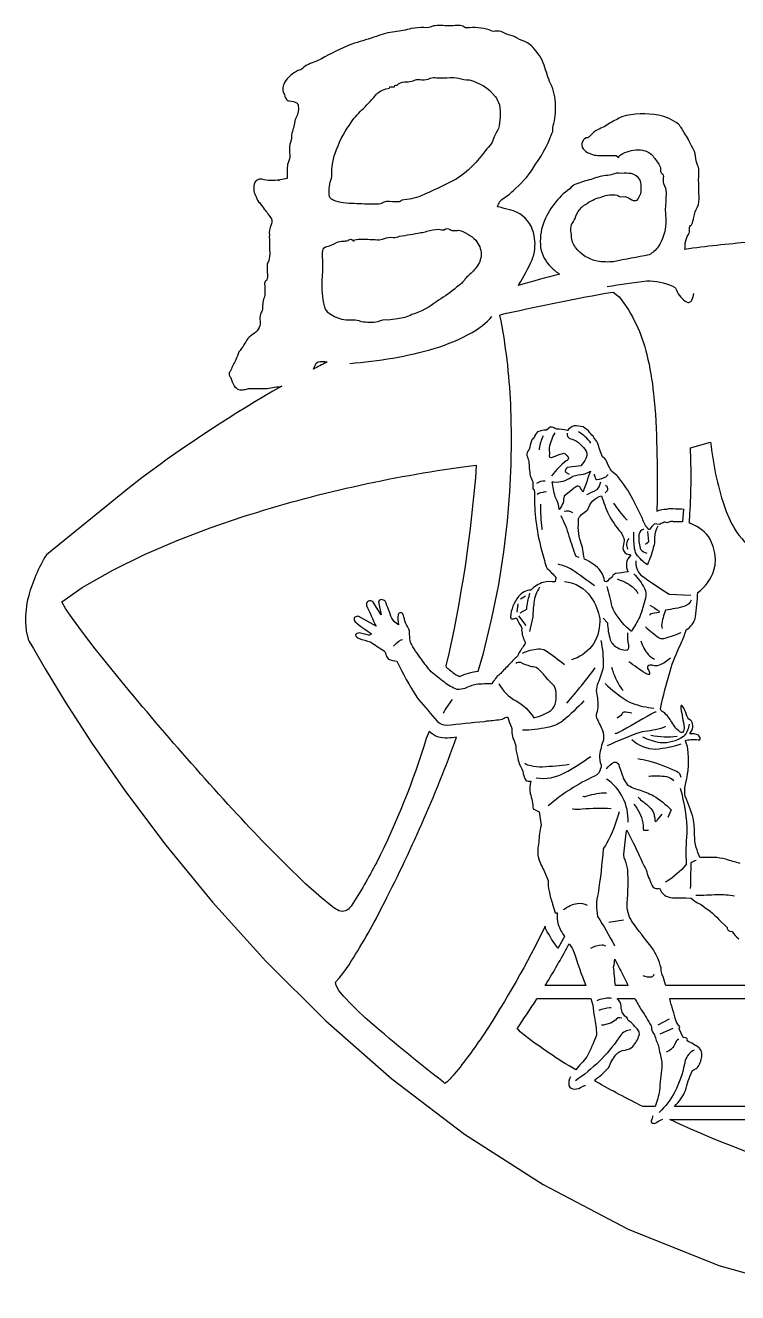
# Model space of a CAD drawing. Extents: x 0.5 to 38.1, y 1.1 to 53.1.
# Drawn here: x 1.63 to 15.34, y 1.64 to 26.01 of the extents above; entities that cross this region are included whole.
import ezdxf

# ---------------------------------------------------------------- set-up
doc = ezdxf.new("R2010")
doc.units = 0
doc.linetypes.add('0', pattern=[0])
doc.layers.add('1', color=7, linetype='0')

msp = doc.modelspace()

# ---------------------------------------------------------------- linework, layer by layer
at = {"layer": '1'}
for p, q in [((11.108459, 14.891098), (11.089066, 14.726257)), ((11.253914, 15.03656), (11.156952, 14.978363)), ((11.118156, 14.658386), (11.263603, 14.474136)), ((12.857719, 8.769653), (13.141335, 8.813293)), ((13.804123, 6.794342), (14.02713, 6.910706)), ((13.842896, 6.619812), (14.095016, 6.726471))]:
    msp.add_line(p, q, dxfattribs=at)
for points in [[(15.555869, 21.84024, 0.013455), (14.322427, 21.702562, 0.040559), (14.328204, 21.820868, -0.122952), (14.391006, 21.990654, 0.152795), (14.407807, 22.098034, -0.24629), (14.44873, 22.177704, 0.099046), (14.490156, 22.320189, -0.08329), (14.56588, 22.518417, 0.096924), (14.594864, 22.721146, -0.024854), (14.589963, 23.22484), (14.588072, 23.254524), (14.583931, 23.283981, -0.120991), (14.534015, 23.452053, 0.05034), (14.488373, 23.626358, -0.028222), (14.389724, 23.815842, 0.03561), (14.314674, 23.935455, 0.075864), (14.196518, 24.108109, 0.131427), (13.813498, 24.280207, 0.123602), (13.107803, 24.251389, -0.002596), (12.885986, 24.137405, -0.069069), (12.64226, 24.003365, 0.12732), (12.506134, 23.892384, -0.067958), (12.454208, 23.850693), (12.439096, 23.848896), (12.424342, 23.845169, 0.580969), (12.390929, 23.609833, 0.173796), (12.646965, 23.509308, 0.021784), (12.998062, 23.509323), (13.049911, 23.467636, -0.295467), (13.058151, 23.500992, -0.107713), (13.209267, 23.579086, -0.161046), (13.55091, 23.600267, -0.166991), (13.72558, 23.472439, -0.036503), (13.848201, 23.291679, -0.138538), (13.850395, 23.220455, 0.25284), (13.880414, 23.163609, -0.277891), (13.904961, 23.085022, 0.119196), (13.90979, 22.966553, -0.140008), (13.960022, 22.790085, -0.014423), (13.942863, 22.483276, -0.004588), (13.955826, 22.206406, -0.139165), (13.803859, 21.748915, -0.104063), (13.631676, 21.595428, 0.006375), (12.947679, 21.465927, -0.063709), (12.634848, 21.475113, -0.177953), (12.218238, 21.737379), (12.200751, 21.763952, -0.156909), (12.138246, 21.989786), (12.135867, 22.021269, -0.130843), (12.142677, 22.180588, 0.001801), (12.2108, 22.295853, -0.214287), (12.449135, 22.593597, -0.097103), (12.726036, 22.711166, -0.151743), (13.016617, 22.746872, 0.091841), (13.084068, 22.713638), (13.169113, 22.717209, -0.083746), (13.299114, 22.655134, 0.230331), (13.399963, 22.650131, 0.193455), (13.482041, 22.86853, 0.062977), (13.462421, 23.028107), (13.453697, 23.047653, 0.159919), (13.290054, 23.158615, 0.042298), (13.106255, 23.16449), (13.058563, 23.166275, 0.133539), (12.935928, 23.14769, -0.061625), (12.797951, 23.123444, 0.06159), (12.515831, 23.046036, 0.030516), (12.225925, 22.95948, 0.099203), (12.1054, 22.869217, 0.143444), (11.599247, 22.205948, 0.116952), (11.546307, 21.737007, 0.163533), (11.747097, 21.361032, 0.056283), (11.912125, 21.227142, 0.008998), (11.123115, 21.008514), (11.128296, 21.028381, 0.029195), (11.380521, 21.501129), (11.397923, 21.546951, 0.108999), (11.436972, 21.770657, 0.114931), (11.368238, 22.138039, 0.228226), (10.955147, 22.462494, -0.00104), (10.730583, 22.521042), (10.716667, 22.522415, -0.03134), (10.757537, 22.617981, -0.142894), (10.854599, 22.697754, 0.052807), (11.068634, 22.880417, 0.081065), (11.449516, 23.338821, 0.045485), (11.718323, 23.813232, -0.024172), (11.777725, 23.970154, 0.02465), (11.784592, 24.07724, 0.091177), (11.830673, 24.476318, 0.121779), (11.736037, 24.889006, -0.029912), (11.616814, 25.243988, 0.084035), (11.396139, 25.592791, 0.056592), (11.290871, 25.676529, 0.007176), (11.092033, 25.760742, 0.072477), (11.000763, 25.810211, -0.118955), (10.82338, 25.875418, 0.186146), (10.671722, 25.895782, -0.218874), (10.557358, 25.92627, 0.08941), (10.123277, 25.961243, -0.158939), (10.051208, 25.992126, 0.129358), (9.939522, 26.008942, -0.045703), (9.623878, 26.009409, 0.052724), (9.483261, 25.998291, -0.143317), (9.298809, 25.966579, 0.048362), (9.058426, 25.950439, -0.053037), (8.741105, 25.886597, 0.065378), (8.387613, 25.798115, -0.018188), (7.965218, 25.66861, 0.042982), (7.397821, 25.402643, -0.034755), (7.113112, 25.274811, 0.05504), (6.988693, 25.204605, -0.18391), (6.872635, 25.139648, 0.130012), (6.621727, 24.913668), (6.609931, 24.891088, 0.26388), (6.618858, 24.677551, 0.176968), (6.679528, 24.563091, 0.199646), (6.717056, 24.557312, -0.109231), (6.860084, 24.514246, -0.242422), (6.884254, 24.452988, -0.178265), (6.834062, 24.227356, 0.081003), (6.815996, 24.161543, 0.010687), (6.793617, 24.035889), (6.781984, 24.007219, 0.102158), (6.755716, 23.862104, -0.060333), (6.72329, 23.725679, 0.09725), (6.717212, 23.557398), (6.719096, 23.530195, -0.12286), (6.688008, 23.363962, 0.096748), (6.671732, 23.24498, 0.002437), (6.670693, 23.067139), (6.500488, 23.032928), (6.499374, 23.032608), (6.525925, 23.032623, 0.005425), (6.353021, 23.024984, -0.07222), (6.183896, 23.053944, 0.411574), (6.038462, 22.955963, 0.228017), (6.075867, 22.711639, 0.198996), (6.145126, 22.595383, -0.034021), (6.225746, 22.475647, -0.054883), (6.366853, 22.288504, -0.236121), (6.356067, 22.164274, 0.119648), (6.327252, 21.98255, 0.016138), (6.335432, 21.6488, -0.051426), (6.317871, 21.488052, 0.013622), (6.284462, 21.417313, 0.052007), (6.292475, 21.217121, -0.093635), (6.280037, 21.118393), (6.276634, 21.113632, 0.226512), (6.236009, 21.049332, -0.039202), (6.238426, 20.81543), (6.235771, 20.803192, 0.097787), (6.198104, 20.562174, -0.124522), (6.171906, 20.491932, 0.162296), (6.147552, 20.357544), (6.149673, 20.327713), (6.15181, 20.309334, -0.283533), (6.002252, 20.064508, 0.121345), (5.891006, 19.95372, -0.030647), (5.743713, 19.735031, 0.031198), (5.685982, 19.57666, 0.069996), (5.587422, 19.379709, -0.056939), (5.554352, 19.334381, 0.253476), (5.585358, 19.238312, 0.052157), (5.648706, 19.079582, 0.320663), (5.842701, 19.006262, 0.01453), (5.928482, 19.028152, -0.005329), (6.270149, 19.026382), (6.28511, 19.02771, -0.004801), (6.568964, 19.073654, 0.032833), (3.877081, 17.309095), (3.606018, 17.096252), (2.038834, 15.832413, 0.072817), (1.6922, 15.023941, 0.067668), (1.633827, 14.535446), (1.649979, 14.370972), (1.689575, 14.210083), (1.706093, 14.164612), (1.788757, 14.026855), (2.013603, 13.636337), (2.397964, 13.003525), (2.913788, 12.207199), (3.55957, 11.278839), (4.333839, 10.249832), (5.235138, 9.151596), (6.261971, 8.015533), (7.412872, 6.873047), (8.686371, 5.755554), (10.080978, 4.694489), (11.595222, 3.721237), (13.227631, 2.867203), (14.976723, 2.163818), (16.833984, 1.644196)], [(12.826225, 20.989655, -0.005748), (13.58745, 21.097137, -0.108232), (14.087741, 20.996031, -0.06294), (14.141869, 20.955353, 0.141862), (14.327248, 20.705948), (14.351158, 20.692642, 0.439924), (14.456177, 20.725067, 0.091765), (14.493584, 20.856552)], [(7.873154, 19.51178, 0.052423), (9.51499, 19.801136, 0.051831), (10.226776, 20.103531, 0.083156), (10.608269, 20.412796)], [(11.5933, 18.120102, 0.066721), (11.51725, 17.876343), (11.515724, 17.848587)], [(11.816322, 18.178284, 0.073598), (11.708748, 17.888519), (11.707848, 17.862061, -0.094537), (11.710306, 17.73131, 0.542336), (11.755341, 17.703339), (11.776939, 17.709488, -0.036618), (11.972061, 17.7798, -0.313764), (12.030231, 17.760172, -0.045077), (12.082367, 17.699661), (12.084534, 17.690308, -0.24826), (12.037071, 17.636902, 0.06262), (11.761993, 17.354767), (11.758141, 17.34436)], [(12.058739, 18.168579, 0.456739), (12.126617, 18.061935), (12.153511, 18.055374, -0.15524), (12.424538, 17.82049, -0.250033), (12.413588, 17.680367, -0.076367), (12.320549, 17.5383), (12.058739, 17.509216, 0.163156), (12.017101, 17.443264, 0.296428), (12.039345, 17.412247), (12.097519, 17.383148)], [(15.382659, 9.897583, -0.020873), (15.109269, 9.977031, 0.050255), (14.879639, 10.013657), (14.609444, 10.013657, -0.026305), (14.538786, 10.204081, -0.073123), (14.508936, 10.445065, 0.033964), (14.481621, 10.765152, 0.034587), (14.327774, 11.186966, -0.114102), (14.339966, 11.445999, 0.096534), (14.376534, 12.101791, 0.060671), (14.334435, 12.249283), (14.346397, 12.267242, -0.066674), (14.608925, 12.272995, 0.362923), (14.590037, 12.349308, -0.013113), (14.585258, 12.362305, 0.118361), (14.415581, 12.389343, 0.108812), (14.473961, 12.516922, 0.141189), (14.445679, 12.63254), (14.436606, 12.643509), (14.426277, 12.653305, -0.233583), (14.354797, 12.754564, 0.055593), (14.276299, 12.920532, 0.346215), (14.248398, 12.931152, 0.139625), (14.243484, 12.872528, -0.000402), (14.309057, 12.519422, -0.163674), (14.281822, 12.417313, -0.27933), (14.222, 12.428665, -0.100276), (14.052564, 12.640131, 0.116741), (13.883712, 12.820958, -0.086963), (13.849442, 12.862259), (13.848839, 12.87178, -0.014448), (14.03464, 13.596215, -0.036425), (14.236832, 14.102707, 0.04457), (14.332216, 14.344892), (14.347244, 14.386931, 0.196069), (14.528, 14.635727, 0.012557), (14.570122, 15.103714, 0.152882), (14.879074, 15.533127), (14.902054, 15.634064), (14.910049, 15.744553), (14.89962, 15.864273), (14.867287, 15.99292), (14.809563, 16.130188), (14.775429, 16.181137, 0.144157), (14.408508, 16.436386), (14.418289, 16.62381, 0.026473), (14.427841, 17.887985), (14.814178, 17.998367), (14.816681, 17.997635, 0.054699), (15.073685, 16.779572, 0.056218), (15.279469, 16.324387, 0.100912), (15.692595, 15.891807, 0.04336)], [(12.572662, 17.383148, 0.114192), (12.610733, 17.287735), (12.621521, 17.279358), (12.63382, 17.27594, 0.08694), (12.811241, 17.33901, 0.143738), (12.844168, 17.383148)], [(12.698723, 17.227997, -0.112766), (12.628029, 17.086624), (12.61145, 17.072861, -0.03986), (12.427216, 16.985596)], [(12.795685, 17.16983, -0.237107), (12.835373, 17.081299), (12.824776, 17.063171), (12.785995, 17.024368)], [(11.476936, 16.995285, -0.08379), (11.632454, 17.044769), (11.651474, 17.043762)], [(12.950836, 16.82074, 0.048371), (13.194107, 16.514969), (13.212646, 16.500748)], [(11.544815, 16.801346, 0.036781), (11.568779, 16.336349), (11.573898, 16.316528)], [(11.932678, 16.588013, -0.05128), (12.090056, 16.188171, 0.017476), (12.223701, 15.802537), (12.281761, 15.783203)], [(13.802048, 16.378326, 0.120719), (13.73391, 16.166, -0.119956), (13.713465, 15.968924, -0.034903), (13.601067, 15.639099, -0.10505), (13.388451, 15.843643, -0.116263), (13.350805, 15.982371, -0.03973), (13.338707, 16.268021)], [(13.532639, 16.326218, 0.313767), (13.435876, 16.217209, 0.071787), (13.458542, 15.959656), (13.467415, 15.939316, 0.16987), (13.59082, 15.860779)], [(11.874496, 15.657135, -0.059274), (12.153481, 15.547211, -0.012669), (12.582367, 15.240189)], [(13.377495, 15.715317, 0.225891), (13.476143, 15.440567, 0.016775), (14.018051, 15.075317), (14.434425, 15.055954)], [(13.338707, 15.463196, -0.071994), (13.544823, 15.185516, -0.168898), (13.562653, 14.997406, -0.040226), (13.452187, 14.641022, -0.028824), (13.290878, 14.358856, -0.086408), (12.967216, 14.733078), (12.942772, 14.782181), (12.923332, 14.831848, 0.010102), (12.824776, 15.220779)], [(13.018723, 15.366241, -0.072418), (13.308437, 15.218492, -0.112236), (13.416275, 15.085022)], [(11.526916, 15.205582, 0.133298), (11.416998, 14.908922, 0.028002), (11.395882, 14.637756), (11.330566, 14.354752)], [(12.006874, 15.31459, -0.233213), (12.514111, 15.015601, -0.117627), (12.683128, 14.600296), (12.682818, 14.574821), (12.682079, 14.549353, -0.165361), (12.525841, 14.065948, -0.142236), (12.137779, 13.809265)], [(11.1521, 14.711716), (11.283005, 14.784424), (11.281075, 14.804642), (11.282761, 14.832291, -0.034312), (11.341179, 15.08989)], [(14.444122, 14.958969, -0.185405), (14.321198, 14.840286, -0.026185), (13.950218, 14.765137, 0.077891), (13.87323, 14.471909), (13.875122, 14.441635), (13.881714, 14.41597)], [(13.648994, 14.862015, -0.046182), (13.817871, 14.750458), (13.826881, 14.738327), (13.827209, 14.729324), (13.817795, 14.723831, 0.014191), (13.660141, 14.691528, 0.529089), (13.648994, 14.668075)], [(12.747208, 14.609909), (12.834381, 14.52272, 0.077137), (12.886261, 14.193115, 0.187314), (13.028823, 14.041868, 0.128653), (13.187546, 13.999771, 0.430463), (13.244133, 14.062119), (13.240128, 14.094986, -0.064092), (13.222343, 14.32869)], [(13.561714, 14.445053, 0.037146), (13.82457, 14.235962, 0.221393), (13.943268, 14.226974, 0.038918), (14.250191, 14.338394)], [(8.712593, 14.07106, -0.103946), (8.863388, 14.194), (8.887123, 14.201965)], [(12.705002, 14.18013, -0.050722), (12.751648, 13.711151), (12.748138, 13.674454, -0.057773), (12.6465, 13.363446, 0.079277), (12.615532, 13.216187, -0.040541), (12.649405, 12.93117, -0.07763), (12.618737, 12.779343, 0.128703), (12.622543, 12.69278, -0.008974), (12.73603, 12.453109, -0.124192), (12.752144, 12.272141, 0.045683), (12.680168, 11.979704, 0.103595), (12.707693, 11.79021, -0.185285), (12.698608, 11.720322, -0.259285), (12.583259, 11.577682, 0.06568), (11.690262, 11.002731)], [(13.474419, 14.173523, 0.09223), (13.616202, 13.914842, 0.087636), (13.736237, 13.824432)], [(11.199669, 13.940155, -0.091572), (11.497398, 14.02272, -0.13958), (11.642578, 13.993531, -0.011183), (12.006874, 13.721986)], [(10.741524, 13.35112, 0.148143), (11.073563, 13.021668, -0.124093), (11.417137, 12.697739, 0.101376), (11.741409, 12.838745, 0.233564), (11.8356, 13.010211, 0.069863), (11.837478, 13.226738, 0.177932), (11.743207, 13.373431, -0.051865), (11.633606, 13.494929, 0.04495), (11.487803, 13.646435, 0.158508), (11.375534, 13.679413), (11.351433, 13.683136, -0.034807), (11.164196, 13.75682, 0.23354), (11.068771, 13.743805)], [(12.912003, 13.669296, 0.087687), (13.094833, 13.265869), (13.11496, 13.242203), (13.13504, 13.223236)], [(14.046524, 13.843842, -0.085749), (13.825623, 13.7061, -0.183614), (13.709602, 13.701752, 0.140391), (13.624302, 13.702812, 0.495024), (13.613511, 13.627111, -0.120458), (13.642542, 13.545448, -0.493238), (13.612848, 13.529413, -0.103458), (13.568253, 13.546982, -0.012008), (13.241698, 13.775955)], [(12.785957, 13.358994, 0.054947), (13.209305, 13.025742), (13.258324, 12.999146), (13.306854, 12.976501, 0.063026), (13.72654, 12.88385)], [(12.377762, 13.02388, -0.032894), (11.974239, 12.638698, -0.120915), (11.67261, 12.510832, -0.051501), (11.199669, 12.45665)], [(13.765327, 12.806274, 0.099664), (13.69553, 12.782562), (13.669888, 12.76905, -0.008866), (13.043068, 12.411774, -0.118282), (12.970192, 12.389343)], [(13.299889, 12.786896, 0.056691), (13.149467, 12.802755, 0.278062), (13.105491, 12.767513, -0.186298), (13.00898, 12.689926)], [(13.939865, 12.53479, -0.37003), (13.943901, 12.528259, -0.166246), (13.910263, 12.507355, -0.048545), (13.497635, 12.427139), (13.478127, 12.422394), (13.455948, 12.416092, 0.022811), (12.824738, 12.156616)], [(14.405304, 12.573547, -0.119381), (14.309647, 12.351425), (14.292656, 12.335846, -0.165133), (13.847481, 12.214279, -0.051441), (13.513214, 12.321457)], [(13.299889, 12.282654, 0.199501), (13.759377, 12.096451, 0.059161), (14.250168, 12.195389)], [(11.461464, 11.540344, 0.158208), (12.004799, 11.636505, 0.032991), (12.508652, 11.95488)], [(11.243301, 11.823959, 0.102091), (11.354549, 11.778065, 0.083391), (11.581581, 11.755539, 0.012846), (12.094147, 11.802155)], [(12.814087, 11.714859, -0.123695), (12.959835, 11.840888, -0.312975), (13.032143, 11.820068), (13.048363, 11.793915, -0.008306), (13.136715, 11.536261, 0.086171), (13.213341, 11.416138, 0.108087), (13.441493, 11.311221, -0.039579), (13.715996, 11.197586, -0.058327), (14.057465, 10.929138), (13.992188, 10.776764)], [(13.416246, 11.914184, 0.001786), (13.619185, 11.871322, -0.037919), (14.160042, 11.667542, -0.286874), (14.240456, 11.555405)], [(13.62957, 11.574814), (13.639145, 11.573868, -0.071588), (13.967511, 11.566703, -0.136814), (14.104713, 11.487534)], [(12.355942, 11.191269, 0.240113), (12.359032, 11.188187, 0.130193), (12.439583, 11.195251, -0.069999), (12.814087, 11.256729)], [(14.230766, 11.342102, -0.065522), (14.361107, 10.478134, 0.039031), (14.346277, 9.882799, -0.158852), (14.335602, 9.861862, -0.071099), (13.980034, 9.554703), (13.957329, 9.54361), (13.939865, 9.538513)], [(13.337677, 11.038559, -0.131492), (13.512566, 10.678619), (13.517715, 10.622955), (13.516006, 10.565796), (13.52388, 10.536804), (13.6213, 10.536804)], [(13.424942, 11.169449, 0.092975), (13.522395, 11.081343, -0.048036), (13.686745, 10.929489), (13.704308, 10.902939, -0.08674), (13.745537, 10.720474), (13.749748, 10.707748), (13.756058, 10.701584, 0.185124), (13.79583, 10.733139), (13.883087, 10.842224)], [(12.159592, 10.951294, 0.081036), (12.164742, 10.948944, 0.068873), (12.34507, 10.944427, -0.046857), (12.901344, 10.951294)], [(13.054062, 10.885834, -0.059658), (12.814148, 10.279495), (12.790756, 10.24295), (12.766853, 10.209885), (12.747757, 10.177155, -0.021366), (12.650017, 9.318909, 0.109111), (12.639534, 8.87883, -0.025272), (12.960976, 8.328674), (12.966797, 8.311493)], [(15.846611, 7.549744), (13.976936, 7.549744), (13.952812, 7.55275, 0.005395), (13.908737, 7.69487, 0.026538), (13.877521, 7.777971, -0.078968), (13.861809, 7.886215, 0.096175), (13.686211, 8.27742, -0.011055), (13.303099, 8.781335, -0.168384), (13.213646, 9.138931, 0.024198), (13.224464, 9.776353), (13.219353, 9.808443, 0.022937), (13.154164, 10.00667, -0.056952), (13.144775, 10.071838, -0.01374), (13.202927, 10.537155), (13.263318, 10.41853, -0.015063), (13.500838, 9.922483, 0.005275), (13.575386, 9.77124, 0.035301), (13.682945, 9.487595, 0.41614), (13.833313, 9.421906, 0.32939), (14.081635, 9.237946), (14.337456, 9.237946), (14.444084, 9.228226, 0.0978), (14.591797, 9.125351), (14.61882, 9.111176, -0.053734), (14.976761, 8.821671), (15.132057, 8.666351, 0.341337), (15.184158, 8.597336), (15.229546, 8.588257, 0.083384), (15.358604, 8.449883)], [(18.261848, 7.549855, -0.000048), (16.512249, 7.54984, 0.045558)], [(14.541061, 9.95546, 0.104512), (14.438637, 9.9077), (14.434902, 9.90077, 0.000223), (14.424709, 9.412436)], [(14.531357, 9.286392, 0.008735), (14.943848, 9.299567, -0.039638), (15.278008, 9.276703)], [(11.985062, 9.009628, -0.125417), (12.254588, 9.12783, -0.132948), (12.443214, 9.096909)], [(12.508652, 8.267883, -0.087784), (12.727053, 8.333676, -0.157849), (12.792267, 8.311493)], [(13.512207, 7.744263, 0.131817), (13.682016, 7.714537, 0.298211), (13.730377, 7.766083)], [(12.630806, 7.259781, -0.114702), (12.882019, 7.313416), (12.912003, 7.308258)], [(12.669601, 7.075531, -0.07294), (12.877228, 7.125061), (12.902321, 7.124008)], [(17.004471, 5.221344), (14.141129, 5.221344), (14.123077, 5.225311, 0.096476), (14.33432, 5.532852, -0.046168), (14.455297, 5.889996, -0.212041), (14.522738, 5.944877, 0.197709), (14.590296, 6.010698, 0.117045), (14.648887, 6.244996, 0.195608), (14.596069, 6.35054, 0.03918), (14.367065, 6.483841, 0.532334), (14.33213, 6.543321), (14.289009, 6.551941), (14.211395, 6.716782, 0.438963), (14.198739, 6.787467, -0.159199), (14.152649, 6.866332, -0.007625), (14.029991, 7.291305), (14.040115, 7.299744), (15.857643, 7.299744)], [(13.105942, 6.920395, 0.387502), (12.983705, 6.883915, -0.138028), (12.86325, 6.816874, -0.055509), (12.718071, 6.784637)], [(13.280495, 6.697357, 0.224351), (13.082489, 6.589554), (13.051094, 6.541122, -0.093542), (12.213852, 5.718002)], [(14.20166, 6.513122, 0.294131), (14.176398, 6.501259, 0.141615), (14.133789, 6.435562, -0.19255), (13.974876, 6.272964), (13.959259, 6.270706)], [(14.502281, 6.309509, 0.208883), (14.328766, 6.107391), (14.312761, 6.035493, -0.061864), (14.128897, 5.503026, -0.087332), (13.823502, 5.107117)], [(12.118629, 5.790863, 0.165058), (12.090844, 5.629027, 0.367049), (12.198447, 5.557832, 0.156806), (12.349705, 5.610608, -0.134815), (12.410278, 5.624207)], [(13.698761, 5.040924, -0.103857), (13.672267, 4.951271, 0.491819), (13.710512, 4.900007, 0.249062), (13.783129, 4.923595, -0.05204), (13.896675, 4.978424)]]:
    msp.add_lwpolyline(points, format="xyb", dxfattribs=at)
for points in [[(7.480148, 22.873184, -0.07284), (7.511259, 23.035955), (7.520046, 23.071148), (7.527939, 23.106552, -0.104632), (7.620528, 23.6248, -0.068984), (7.910658, 24.156048, -0.05661), (8.139289, 24.413282, 0.024734), (8.390259, 24.687881, -0.186999), (8.639183, 24.799713), (8.646042, 24.827164), (8.647438, 24.827591), (8.73114, 24.827576), (8.732254, 24.828308), (8.740219, 24.854858, 0.159678), (8.813502, 24.882725, -0.154007), (8.966676, 24.924822), (8.995311, 24.926146, 0.102003), (9.12271, 24.958078, -0.133585), (9.261001, 24.964769, 0.148248), (9.422196, 24.991884, -0.116635), (9.547258, 25.002888, 0.028178), (9.802876, 25.008066, -0.046227), (9.967133, 24.995636, 0.090172), (10.168098, 24.960571, -0.16875), (10.671744, 24.64459, -0.089514), (10.752441, 24.483368, -0.103572), (10.735382, 24.024323, -0.003758), (10.650993, 23.868958, -0.064475), (10.596748, 23.73027, -0.027094), (10.483009, 23.605713, -0.101186), (9.922055, 23.055668), (9.871803, 23.025528, -0.01252), (9.250226, 22.733276, -0.039102), (9.06015, 22.672424, 0.04766), (8.879051, 22.647522, -0.151784), (8.808563, 22.614914, -0.0103), (8.579124, 22.624195, 0.151731), (8.49707, 22.588608, -0.07268), (8.358192, 22.569656, -0.013851), (7.959128, 22.583786, -0.100301), (7.556195, 22.648436, -0.103382), (7.490677, 22.701248), (7.483681, 22.716904, -0.086023)], [(7.354691, 21.502045, -0.077373), (7.353353, 21.68111, -0.277024), (7.436348, 21.759262, 0.067316), (7.621318, 21.834621, -0.124761), (7.748153, 21.862293, 0.083244), (7.841377, 21.874023, -0.31961), (7.916603, 21.893097), (7.95816, 21.859711), (7.959099, 21.859299), (7.966042, 21.886353, -0.085502), (8.115058, 21.898466, -0.018319), (8.401937, 21.887938, 0.106817), (8.54014, 21.912746, -0.123415), (8.707184, 21.931747, 0.117851), (8.834198, 21.958847, 0.01636), (9.240242, 22.025116, 0.107767), (9.359489, 22.0504, -0.064507), (9.587685, 22.092926, 0.183331), (9.687408, 22.079163, -0.365056), (9.805513, 22.083687, 0.206212), (9.881913, 22.064907, -0.001402), (9.967607, 22.069565, -0.145159), (10.297225, 21.878792, -0.17133), (10.403925, 21.606525, -0.155515), (10.306253, 21.352333), (10.285666, 21.326302, -0.014448), (10.125616, 21.172283, 0.05369), (10.080879, 21.112335, -0.058442), (9.92894, 20.974045, -0.0361), (9.582039, 20.724579), (9.5495, 20.701828, -0.08831), (9.069412, 20.449814, -0.09699), (8.791291, 20.367764, 0.008029), (8.605858, 20.343536, 0.142762), (8.413551, 20.30928, -0.093542), (8.097099, 20.312439, 0.149159), (7.93434, 20.340635, -0.017985), (7.759773, 20.3452, -0.097048), (7.484356, 20.464079, -0.144227), (7.395308, 20.591965), (7.37326, 20.668396, -0.072336), (7.350201, 21.179888, 0.021203)], [(11.646133, 8.63797, -0.025778), (11.631737, 8.692215, -0.03367), (10.447688, 6.604067, -0.02244), (9.884433, 5.842572, -0.029299), (9.724014, 5.675995), (9.705444, 5.66571), (9.675416, 5.690766, -0.01519), (8.170379, 6.930822, -0.022017), (7.755424, 7.344346), (7.666519, 7.455246), (7.611214, 7.546906), (7.600624, 7.615646), (7.672401, 7.691406), (7.759567, 7.803375), (7.86071, 7.949493, 0.025853), (8.488048, 9.044938, 0.031914), (9.930618, 12.323547, 0.00575), (9.755641, 12.303959, -0.206081), (9.400795, 12.434448), (9.345612, 12.297394, -0.042609), (8.386873, 9.909755, -0.025377), (7.900375, 9.075424), (7.870453, 9.040253, -0.369242), (7.637132, 9.001573, -0.064508), (7.503227, 9.093292), (7.333168, 9.232468), (7.025611, 9.507004, -0.017869), (5.709201, 10.84501, -0.018557), (2.9777, 14.025038), (2.733749, 14.341034), (2.541229, 14.602737), (2.407227, 14.8013), (2.338837, 14.927826), (2.726585, 15.201324), (3.315948, 15.532715), (3.928452, 15.833511), (4.55587, 16.10495), (5.189903, 16.348373), (5.82231, 16.565063, -0.043737), (10.103118, 17.528429), (10.308908, 17.554216, -0.038474), (9.725464, 13.694397), (9.727569, 13.669939, 0.004593), (9.904522, 13.532603, 0.048732), (9.985939, 13.49234, -0.087761), (10.344627, 13.591248), (10.447044, 13.937958), (10.610168, 14.61261), (10.739296, 15.262665), (10.837601, 15.885712), (10.908279, 16.479355), (10.954529, 17.041168), (10.97953, 17.568802), (10.986473, 18.05986), (10.978539, 18.511932, 0.03559), (10.807658, 20.217258), (10.785851, 20.328121), (10.762177, 20.438599), (10.766371, 20.444702, -0.012708), (12.792915, 20.858597), (12.941231, 20.881805), (13.0569, 20.79332, -0.107247), (13.587817, 19.679544, -0.037572), (13.717038, 18.926641, -0.024215), (13.779906, 17.871382, -0.011487), (13.782514, 16.669586, -0.144755), (13.971909, 16.707672, -0.143022), (14.139763, 16.714127, -0.036074), (14.294472, 16.710953), (14.272141, 16.463013, 0.021837), (14.104134, 16.464218, 0.255486), (14.030495, 16.463287), (13.978683, 16.442566, 0.351599), (13.904222, 16.448326, 0.018704), (13.823547, 16.413483), (13.736259, 16.423203, 0.092474), (13.647082, 16.322155, -0.456585), (13.620857, 16.324966, -0.12685), (13.503395, 16.530121), (13.317024, 16.902832, 0.056285), (13.028358, 17.335236), (13.009544, 17.352707), (12.912117, 17.441284), (12.85392, 17.538193), (12.815636, 17.633865, 0.163125), (12.738396, 17.712463, -0.024499), (12.640549, 17.984314, 0.062685), (12.492264, 18.177216, 0.122324), (12.361374, 18.289322, 0.051791), (12.191269, 18.310867, 0.115931), (12.061974, 18.222168), (12.054626, 18.217773, 0.071203), (11.852371, 18.246918), (11.841133, 18.249512, 0.094739), (11.768504, 18.286659, 0.239958), (11.696014, 18.261597), (11.661194, 18.226776, 0.086071), (11.48465, 18.194382, 0.099642), (11.418755, 18.081314, 0.204877), (11.369956, 18.022339, 0.000654), (11.325539, 17.855728), (11.321655, 17.849503, 0.211557), (11.280961, 17.739517, -0.021289), (11.319321, 17.630081, 0.030681), (11.344582, 17.350952, -0.026812), (11.398399, 17.230453, 0.028293), (11.397202, 17.103197, 0.311327), (11.416664, 17.091797, -0.078801), (11.427063, 17.030243), (11.426734, 16.93133, 0.065769), (11.568692, 15.901487), (11.593097, 15.812365), (11.619247, 15.72374, 0.093657), (11.674156, 15.567703, -0.03433), (11.835716, 15.395294), (11.826088, 15.308655, 0.08423), (11.594749, 15.30072, 0.121543), (11.360222, 15.152924, 0.229479), (11.122876, 15.029679, 0.164852), (10.968374, 14.632903, 0.543443), (11.027031, 14.602127), (11.079346, 14.619568, 0.047295), (11.173417, 14.449663, -0.128108), (11.181103, 14.384604, 0.115583), (11.249214, 14.151322, -0.284863), (11.240623, 14.110092, 0.006994), (11.119171, 13.928176, -0.182563), (11.062503, 13.846714, 0.075852), (10.989883, 13.770584, -0.005547), (10.810349, 13.589233, -0.138067), (10.73959, 13.519353, 0.151624), (10.66243, 13.426941, 0.128235), (10.614067, 13.352005), (10.610085, 13.34935, 0.038063), (10.30777, 13.335995, 0.073019), (10.088436, 13.262072, -0.108174), (9.941444, 13.242188, -0.0943), (9.693677, 13.37952, -0.014433), (9.442375, 13.580902, -0.033185), (9.252563, 13.825241, -0.040329), (9.04306, 14.144485), (9.036773, 14.183964, -0.052369), (9.025894, 14.340216, 0.166979), (8.983338, 14.44966, -0.113594), (8.925552, 14.597412, 0.020495), (8.904415, 14.683634, 0.721553), (8.805222, 14.680527, 0.070746), (8.810341, 14.483856, -0.135292), (8.681221, 14.612595, 0.008167), (8.558228, 14.93959, 0.111842), (8.483683, 14.969755, 0.339004), (8.42846, 14.924561, 0.000746), (8.480507, 14.677994), (8.32608, 14.919296), (8.320975, 14.923437), (8.315602, 14.927224, 0.66867), (8.193325, 14.870739), (8.195129, 14.858704, 0.006982), (8.381927, 14.455719), (8.034744, 14.648621, 0.120601), (7.974507, 14.633209, 0.386301), (7.965576, 14.561447), (7.975288, 14.543823, 0.032251), (8.286728, 14.318985, -0.367294), (8.256461, 14.287251, -0.182829), (8.207695, 14.290268), (8.053947, 14.328674, 0.218027), (7.985161, 14.291031), (7.984276, 14.283905, 0.230441), (8.054893, 14.221939, 0.002663), (8.27009, 14.154724, -0.001249), (8.535934, 13.98233, -0.165252), (8.561711, 13.929096, 0.07519), (8.613823, 13.828308), (8.622375, 13.821426, 0.070542), (8.781181, 13.78569, 0.035706), (9.165253, 13.095749), (9.202886, 13.044341, -0.000793), (9.555678, 12.63175, 0.182378), (9.73069, 12.552139, -0.001069), (10.467775, 12.62856), (10.509972, 12.635345, 0.021882), (10.810013, 12.671921), (10.820831, 12.676346, -0.152347), (10.914291, 12.709335, 0.047208), (10.979512, 12.532451, -0.104037), (10.990731, 12.443127, 0.056099), (11.012238, 12.305511, -0.047662), (11.066093, 12.159561, 0.06202), (11.103851, 11.952026, 0.055661), (11.13446, 11.810745, -0.105282), (11.212721, 11.618092, 0.083978), (11.259659, 11.500458, 0.18438), (11.36058, 11.477875, 0.120841), (11.34494, 11.243973, -0.068393), (11.399574, 10.944427), (11.51545, 10.886505), (11.515831, 10.885651), (11.554443, 10.624954, 0.042387), (11.508652, 10.311101), (11.502502, 10.258362, 0.104989), (11.50518, 9.996033, 0.034592), (11.622391, 9.732468), (11.690262, 9.567612, 0.078182), (11.707865, 9.365952, 0.029263), (11.77729, 9.112671), (11.826057, 8.947037), (11.86467, 8.947037, 0.072934), (11.881836, 8.721817, 0.06913), (12.005585, 8.494553), (11.879822, 8.25827, -0.034172), (11.647789, 8.633057)], [(7.17836, 19.40657, 0.018758), (7.229473, 19.512253, -0.160282), (7.265511, 19.539215, -0.084812), (7.435738, 19.53891), (7.425464, 19.530949, -0.000223), (7.176056, 19.402773)], [(12.165276, 17.092148), (12.000557, 16.956482, 0.034773), (11.979645, 16.83136, -0.050777), (11.903793, 16.704681, 0.087435), (11.839241, 16.918991), (11.827911, 16.947464, -0.033725), (11.768257, 17.234818), (11.791946, 17.233047), (11.853096, 17.228317, 0.15618), (12.162292, 17.341843, -0.040622), (12.370353, 17.383926, 0.0954), (12.504776, 17.44133, 0.053485), (12.436096, 17.23555), (12.35997, 17.035721, 0.000436), (12.299665, 17.134863, 0.393267), (12.231451, 17.139032, 0.081549)], [(13.086617, 16.268005, -0.11546), (13.154419, 16.106232, 0.05112), (13.12998, 15.953459, 0.367736), (13.242767, 15.838669), (13.268913, 15.834), (13.277847, 15.820175, 0.362459), (13.23204, 15.501999, 0.003257), (12.987098, 15.468598, 0.24033), (12.917732, 15.399826), (12.912529, 15.392654, 0.101336), (12.815079, 15.30806), (12.777428, 15.326889, 0.213277), (12.55758, 15.649319, 0.043098), (12.391174, 15.747009), (12.375252, 15.800644, 0.090228), (12.29866, 16.129105, -0.035064), (12.269447, 16.355347, 0.066033), (12.272079, 16.529739, -0.127561), (12.360534, 16.623629, 0.055209), (12.45536, 16.703461, -0.256493), (12.717865, 16.96611, 0.030259), (12.852493, 16.608734, 0.059466)], [(12.165985, 8.239029, -0.014943), (12.181107, 8.20932, 0.022246), (12.41626, 7.551361), (12.413773, 7.549744), (11.636406, 7.549744), (11.645433, 7.569641, 0.011852), (12.076928, 8.315628), (12.100113, 8.35289, -0.012077)], [(13.125626, 7.752286, 0.001628), (13.226545, 7.549744), (12.985504, 7.549743, -0.008096), (12.950836, 7.909484, 0.061797), (12.97023, 8.054916, -0.014399)], [(12.328377, 6.053192, 0.021547), (12.222504, 5.926697, -0.030586), (11.215297, 6.605658, -0.031102), (11.095581, 6.719543, 0.006782), (11.472298, 7.291748), (11.484375, 7.299759), (12.509537, 7.299744), (12.511032, 7.299225), (12.553169, 7.172852, 0.049771), (12.583572, 6.936005, -0.037772), (12.621056, 6.608353), (12.618584, 6.596207, -0.033825), (12.434654, 6.17627, -0.028173)], [(13.813797, 6.387192, 0.054284), (13.8443, 6.238795, -0.07528), (13.878067, 5.975433, 0.020978), (13.83419, 5.531357, -0.042431), (13.747597, 5.221344), (13.513977, 5.221343, -0.013296), (12.607759, 5.701994), (12.587784, 5.735764, 0.053247), (12.843445, 5.957672), (12.856384, 5.975754, -0.062704), (12.990513, 6.217354, -0.204454), (13.171882, 6.309041, 0.164327), (13.322128, 6.375748, 0.08872), (13.442492, 6.595554, 0.178685), (13.431259, 6.679871, 0.045295), (13.222305, 6.891418, 0.194784), (13.16716, 6.962433, -0.107123), (13.115562, 7.037216), (13.096275, 7.114395, 0.223905), (13.053474, 7.261017), (13.028069, 7.280426, -0.102185), (13.024261, 7.299744), (13.355995, 7.299728, 0.024293), (13.48795, 7.077059, -0.012469), (13.670824, 6.774477, -0.159568), (13.676323, 6.725143, 0.089173), (13.736092, 6.600693, 0.032885)], [(29.180084, 4.340012, -0.007866), (28.983223, 3.999038, -0.109911), (20.77544, 3.085366, -0.081277), (14.034158, 4.971344), (29.514168, 4.971344, -0.010436)]]:
    msp.add_lwpolyline(points, format="xyb", close=True, dxfattribs=at)
msp.add_lwpolyline([(13.561714, 16.035309), (13.629616, 16.083801), (13.610214, 16.27774)], dxfattribs=at)
for centre, radius, start, end in [((11.877621, 17.525734), 0.779179, 35.179968, 59.586411), ((11.606599, 17.029608), 0.219284, 83.327035, 129.458573), ((12.053047, 16.481323), 0.191596, 54.098432, 105.900264), ((13.370406, 16.026995), 0.172568, 138.215048, -149.092443), ((4.08486, 19.962145), 10.592396, -41.234664, -36.533688), ((10.814308, 12.211818), 1.277089, 139.235183, 153.387759), ((13.984012, 14.001375), 1.671213, -100.887525, -83.521175), ((12.281731, 10.734191), 0.947923, -2.702345, 55.833277)]:
    msp.add_arc(centre, radius, start, end, dxfattribs=at)

doc.saveas('drawing.dxf')
